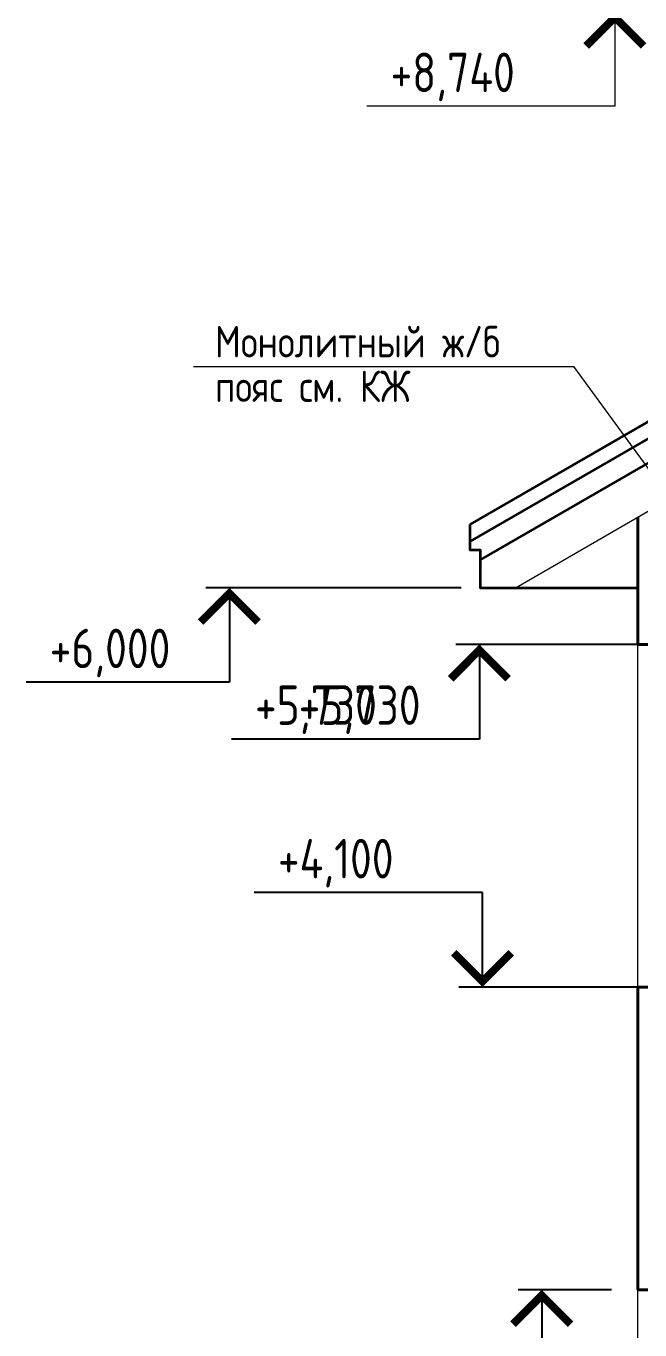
# Model space of a CAD drawing. Extents: x -12289450 to -10763036, y -7834513 to -6150123.
# Drawn here: x -11201573 to -11198652, y -7705251 to -7699049 of the extents above; entities that cross this region are included whole.
import ezdxf

# ---------------------------------------------------------------- set-up
doc = ezdxf.new("R2010")
doc.units = 0
doc.header["$LTSCALE"] = 25
doc.header["$PDMODE"] = 35
doc.layers.get('DefPoints').update_dxf_attribs({"color": 10, "lineweight": 30})
for name, color, linetype in [('005-РАЗМЕРЫ', 252, 'Continuous'), ('Крыши', 7, 'Continuous'), ('Примечания', 7, 'Continuous')]:
    doc.layers.add(name, color=color, linetype=linetype)
for name, color, linetype, lineweight in [('RAZMER', 7, 'Continuous', 9), ('text', 1, 'Continuous', 15), ('СТЕНЫ', 5, 'Continuous', 40), ('тонк', 7, 'Continuous', 20)]:
    doc.layers.add(name, color=color, linetype=linetype, lineweight=lineweight)
doc.styles.add('GOST 2.304', font='cs_gost2304.shx')
doc.styles.add('SIMP701', font='simplex701.shx')
doc.styles.add('TXT0', font='txt', dxfattribs={"width": 0.8})
doc.dimstyles.new('Копия(5) РАЗМЕРЫ', dxfattribs={"dimscale": 30, "dimtxt": 7, "dimasz": 0.15, "dimexe": 0, "dimexo": 0, "dimgap": 1.2, "dimtad": 1, "dimdec": 0, "dimzin": 0, "dimdsep": 46, "dimtxsty": 'TXT0', "dimblk1": 'A8MITTA', "dimblk2": 'A8MITTA', "dimsah": 1, "dimcen": 2, "dimse1": 1, "dimse2": 1, "dimadec": 0, "dimazin": 0, "dimtp": 6, "dimtm": 6, "dimtfac": 1, "dimtdec": 0, "dimtofl": 0, "dimtmove": 0, "dimatfit": 3, "dimldrblk": 'A8MITTA', "dimfxl": 0, "dimtolj": 1, "dimtzin": 0, "dimarcsym": 0})

# ---------------------------------------------------------------- blocks, each defined once
blk = doc.blocks.new('A8MITTA', base_point=(3180, 3140))
for p, q in [((3170, 3130), (3190, 3150)), ((3180, 3155), (3180, 3125)), ((3160, 3140), (3200, 3140))]:
    blk.add_line(p, q)
blk = doc.blocks.new('*D111')
at = {"layer": '005-РАЗМЕРЫ', "color": 0, "lineweight": -2, "ltscale": 4, "transparency": 16777216}
blk.add_arc((-11198825.9, -7701480.7), 774.1, 0.33309, 29.66691, dxfattribs=at)
at = {"layer": 'DefPoints', "color": 0, "ltscale": 4, "transparency": 16777216}
for p in [(-11196876.9, -7700355.5), (-11198098.5, -7701216), (-11198211.9, -7701480.7), (-11195721.9, -7701480.7), (-11199241.5, -7701720.7)]:
    blk.add_point(p, dxfattribs=at)
at = {"layer": '005-РАЗМЕРЫ', "color": 0, "lineweight": -2, "ltscale": 4, "transparency": 16777216, "xscale": 4.5, "yscale": 4.5, "zscale": 4.5}
for p, rotation in [((-11198155.5, -7701093.7), 119.833456150536), ((-11198051.8, -7701480.7), 270.1665438538214)]:
    blk.add_blockref('A8MITTA', p, dxfattribs=dict(at, rotation=rotation))
at = {"layer": '005-РАЗМЕРЫ', "color": 0, "lineweight": 25, "ltscale": 4, "transparency": 16777216, "insert": (-11197939, -7701255.1), "char_height": 210, "attachment_point": 5, "rotation": 284.2758, "style": 'TXT0'}
blk.add_mtext('\\A1;30°', dxfattribs=at)

msp = doc.modelspace()

# ---------------------------------------------------------------- linework, layer by layer
at = {"layer": 'RAZMER', "linetype": 'Continuous', "lineweight": 0, "ltscale": 75}
for p, q in [((-11198771.1, -7698980.7), (-11198771.1, -7699430.7)), ((-11198771.1, -7699430.7), (-11199951.1, -7699430.7))]:
    msp.add_line(p, q, dxfattribs=at)
at = {"layer": 'RAZMER', "linetype": 'Continuous', "lineweight": 0, "ltscale": 75, "const_width": 37.5}
msp.add_lwpolyline([(-11198634.3, -7699144), (-11198771.1, -7699007.2), (-11198907.8, -7699144)], dxfattribs=at)
at = {"layer": 'Крыши', "lineweight": 25, "ltscale": 3}
msp.add_line((-11195271.9, -7699001.6), (-11199461.9, -7701420.7), dxfattribs=at)
at = {"layer": 'Крыши', "lineweight": 35, "ltscale": 3}
for p, q in [((-11196876.9, -7699928.3), (-11199461.9, -7701420.7)), ((-11196876.9, -7700009.1), (-11199461.9, -7701501.5)), ((-11196876.9, -7700124.6), (-11199411.9, -7701588.2))]:
    msp.add_line(p, q, dxfattribs=at)
at = {"layer": 'Крыши', "lineweight": 18, "ltscale": 3}
msp.add_line((-11196876.9, -7700355.5), (-11199241.5, -7701720.7), dxfattribs=at)
at = {"layer": 'Крыши', "lineweight": 35, "ltscale": 3}
msp.add_lwpolyline([(-11199461.9, -7701420.7), (-11199461.9, -7701540.7), (-11199411.9, -7701540.7), (-11199411.9, -7701720.7), (-11198661.9, -7701720.7)], dxfattribs=at)
at = {"layer": 'Примечания', "linetype": 'Continuous', "lineweight": 25, "ltscale": 75}
for p, q in [((-11199503.3, -7701720.7), (-11200718.4, -7701720.7)), ((-11200605.9, -7701720.7), (-11200605.9, -7702170.7)), ((-11198661.9, -7701990.7), (-11199528.6, -7701990.7)), ((-11198661.9, -7701990.7), (-11199528.6, -7701990.7)), ((-11199416.1, -7701990.7), (-11199416.1, -7702440.7)), ((-11199416.1, -7701990.7), (-11199416.1, -7702440.7)), ((-11200605.9, -7702170.7), (-11201573.4, -7702170.7)), ((-11199416.1, -7702440.7), (-11200596.1, -7702440.7)), ((-11199416.1, -7702440.7), (-11200388.3, -7702440.7)), ((-11199401.2, -7703170.7), (-11200487.5, -7703170.7)), ((-11199401.2, -7703620.7), (-11199401.2, -7703170.7)), ((-11198661.9, -7703620.7), (-11199513.7, -7703620.7)), ((-11198787.3, -7705060.7), (-11199231.6, -7705060.7)), ((-11199119.1, -7705060.7), (-11199119.1, -7705510.7))]:
    msp.add_line(p, q, dxfattribs=at)
at = {"layer": 'Примечания', "linetype": 'Continuous', "lineweight": 25, "ltscale": 75, "const_width": 37.5}
for points in [[(-11200469.2, -7701884), (-11200605.9, -7701747.2), (-11200742.7, -7701884)], [(-11199279.3, -7702154), (-11199416.1, -7702017.2), (-11199552.8, -7702154)], [(-11199279.3, -7702154), (-11199416.1, -7702017.2), (-11199552.8, -7702154)], [(-11199538, -7703457.5), (-11199401.2, -7703594.2), (-11199264.5, -7703457.5)], [(-11198982.4, -7705224), (-11199119.1, -7705087.2), (-11199255.9, -7705224)]]:
    msp.add_lwpolyline(points, dxfattribs=at)
at = {"layer": 'СТЕНЫ', "ltscale": 3}
for points in [[(-11198661.9, -7701386.1), (-11198661.9, -7701990.7)], [(-11198211.9, -7701990.7), (-11198661.9, -7701990.7)], [(-11198661.9, -7703620.7), (-11198661.9, -7705060.7)], [(-11198211.9, -7703620.7), (-11198661.9, -7703620.7)], [(-11198211.9, -7705060.7), (-11198661.9, -7705060.7)]]:
    msp.add_lwpolyline(points, dxfattribs=at)
at = {"layer": 'СТЕНЫ', "lineweight": 9, "ltscale": 3}
msp.add_lwpolyline([(-11198661.9, -7703620.7), (-11198661.9, -7701990.7)], dxfattribs=at)
at = {"layer": 'СТЕНЫ', "lineweight": 15, "ltscale": 3}
msp.add_lwpolyline([(-11198661.9, -7706850.7), (-11198661.9, -7705060.7)], dxfattribs=at)
msp.add_lwpolyline([(-11198661.9, -7706850.7), (-11198661.9, -7705060.7)], dxfattribs=at)
at = {"layer": 'тонк', "lineweight": 9, "ltscale": 50}
for p in [(-11200776.6, -7700668.5), (-11198417.6, -7701420.4)]:
    msp.add_line(p, (-11198965.9, -7700668.5), dxfattribs=at)

# ---------------------------------------------------------------- texts
at = {"layer": 'RAZMER', "linetype": 'Continuous', "lineweight": 0, "ltscale": 75, "style": 'GOST 2.304'}
msp.add_text('+8,740', height=187.5, dxfattribs=at).set_placement((-11199838.6, -7699363.2))
at = {"layer": 'text', "color": 7, "lineweight": 30, "style": 'SIMP701', "width": 0.8}
for s, p in [('Монолитный ж/б', (-11200674.4, -7700625.5)), ('пояс см. КЖ', (-11200674.4, -7700837.3))]:
    msp.add_text(s, height=150, dxfattribs=at).set_placement(p)
at = {"layer": 'Примечания', "linetype": 'Continuous', "lineweight": 25, "ltscale": 75, "style": 'GOST 2.304'}
for s, p in [('+6,000', (-11201460.9, -7702103.2)), ('+5,730', (-11200483.6, -7702373.2)), ('+5,730', (-11200275.8, -7702373.2)), ('+4,100', (-11200375, -7703103.2))]:
    msp.add_text(s, height=187.5, dxfattribs=at).set_placement(p)

# ---------------------------------------------------------------- dimensions: what is measured, and where the dimension line sits
at = {"layer": '005-РАЗМЕРЫ', "lineweight": 25, "ltscale": 4}
dim = msp.add_angular_dim_2l(base=(-11198098.5, -7701216), line1=((-11195721.9, -7701480.7), (-11198211.9, -7701480.7)), line2=((-11196876.9, -7700355.5), (-11199241.5, -7701720.7)), dimstyle='Копия(5) РАЗМЕРЫ', dxfattribs=at)
dim.commit()
dim.dimension.update_dxf_attribs({"geometry": '*D111', "text_midpoint": (-11198075.7, -7701289.8), "dimtype": 162})

doc.saveas('drawing.dxf')
